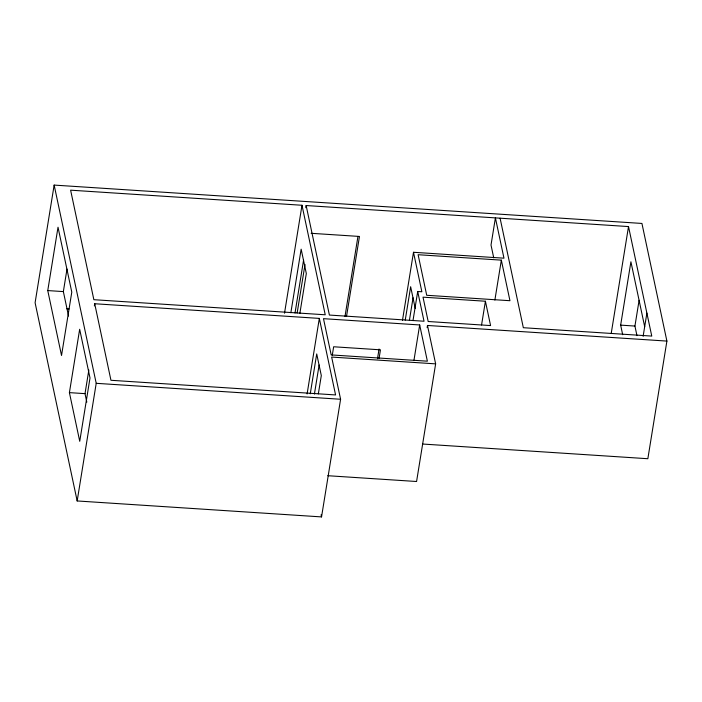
<?xml version="1.0" encoding="UTF-8"?>
<svg xmlns="http://www.w3.org/2000/svg" width="702" height="702" viewBox="0 0 702 702"><rect width="100%" height="100%" fill="white"/><g stroke="black" fill="none" stroke-linecap="round" stroke-linejoin="round"><path stroke-width="1.05" d="M422.639 444.033L647.849 458.722L666.9 341.084L641.935 223.447L54.151 185.091L35.1 302.737L77.167 500.956L321.542 516.909L340.593 399.262L331.642 357.072L435.635 363.864L416.576 481.502L327.755 475.71M47.754 290.575L58.02 227.229L71.788 292.137L61.53 355.484L47.754 290.575L63.355 291.593L68.55 316.067M63.355 291.593L67.006 269.05M69.41 392.629L79.668 329.282L90.005 377.966L79.738 441.304L69.41 392.629L85.012 393.647L86.811 402.114M94.366 305.905L94.717 303.747L319.331 318.401L335.574 394.936L110.951 380.282L94.717 303.747M85.012 393.647L88.838 370.024M77.167 500.956L96.218 383.318L54.151 185.091M284.512 313.197L301.992 205.265L70.612 190.172L93.857 299.693L325.228 314.786L301.992 205.265M305.8 207.695L306.151 205.537L628.518 226.57L651.763 336.091L523.332 327.711L500.087 218.19M290.856 312.741L301.149 249.184L306.318 273.517L299.859 313.382M295.015 313.013L303.562 260.223M297.157 312.952L305.01 264.47M307.099 393.954L319.331 318.401M310.258 393.796L316.716 353.94L321.305 375.57L318.339 393.883M314.417 394.068L319.129 364.979M332.257 355.396L333.652 346.77L380.449 349.824L379.054 358.45M344.998 316.426L357.906 236.706M346.56 316.172L359.468 236.451L311.144 233.301M377.492 358.696L379.062 348.999M402.483 320.27L413.496 252.281L503.966 258.178L495.41 217.883L491.014 245.033L493.743 257.871M405.238 320.121L410.644 286.723L415.242 308.415M409.398 320.393L413.057 297.771M412.987 320.63L417.708 291.488L421.867 291.76L413.496 252.281M413.917 360.565L419.682 324.956L323.49 318.673L331.186 354.914L427.378 361.188L419.682 324.956M427.132 327.623L427.483 325.465L666.9 341.084M481.563 324.982L485.415 301.237L423.016 297.165L428.185 321.507L490.575 325.579L485.415 301.237M494.875 300.079L501.342 260.144L418.111 254.712L426.719 295.279L509.95 300.71L501.342 260.144M611.214 333.424L628.518 226.57M622.683 334.705L620.656 325.123L630.914 261.785L644.682 326.684M636.96 335.635L634.933 326.061L639.101 300.289M643.12 336.346L646.884 313.11M620.656 325.123L634.933 326.061M66.839 308.81L69.024 308.95M96.218 383.318L340.593 399.262M427.483 325.465L435.635 363.864M417.708 291.488L424.026 321.235L329.396 315.058L306.151 205.537M321.095 514.794L321.542 516.909"/></g></svg>
